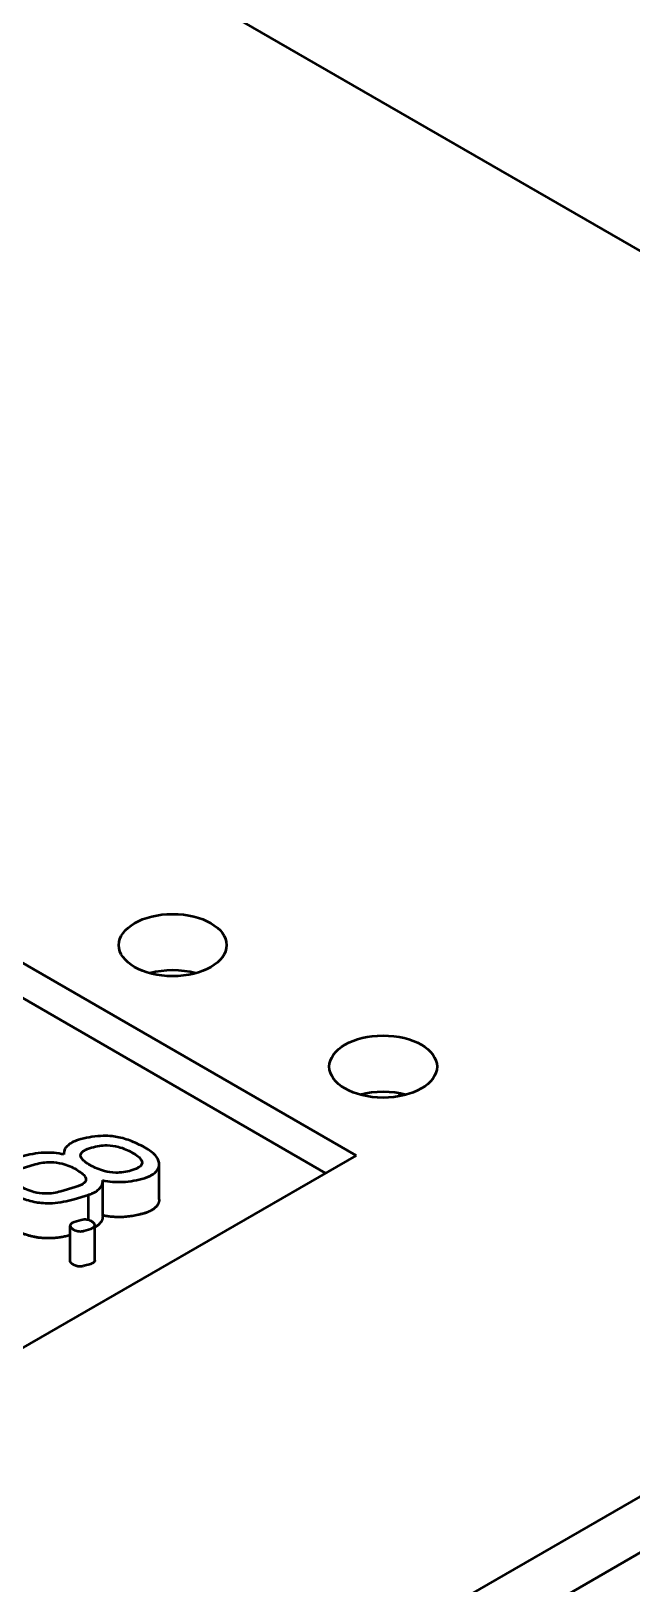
# Model space of a CAD drawing. Header units: millimetres. Extents: x 2121 to 4904, y 892 to 1933.
# Drawn here: x 3254.91 to 3267.46, y 1791.42 to 1823.86 of the extents above; entities that cross this region are included whole.
import ezdxf

# ---------------------------------------------------------------- set-up
doc = ezdxf.new("R2010")
doc.units = ezdxf.units.MM
doc.header["$LTSCALE"] = 1.8
doc.layers.add('외형선(ISO)', color=7, linetype='Continuous', lineweight=50)

msp = doc.modelspace()

# ---------------------------------------------------------------- linework, layer by layer
at = {"layer": '외형선(ISO)'}
for p, q in [((3290.157, 1806.259), (3203.49, 1856.297)), ((3245.788, 1809.559), (3261.698, 1800.373)), ((3245.788, 1808.824), (3261.061, 1800.006)), ((3285.212, 1803.405), (3158.888, 1730.471)), ((3286.231, 1802.817), (3159.906, 1729.883)), ((3261.698, 1800.373), (3254.697, 1796.332)), ((3255.593, 1800.391), (3255.593, 1800.408)), ((3254.7, 1800.102), (3254.996, 1800.189)), ((3257.584, 1799.453), (3257.584, 1800.187)), ((3255.827, 1799.71), (3255.53, 1799.622)), ((3256.404, 1799.095), (3256.404, 1799.83)), ((3255.807, 1799.462), (3256.105, 1799.549)), ((3256.105, 1799.024), (3256.105, 1799.549)), ((3255.955, 1799.023), (3255.81, 1798.98)), ((3255.724, 1798.171), (3255.724, 1798.906)), ((3256.009, 1798.799), (3256.155, 1798.841)), ((3256.24, 1798.182), (3256.24, 1798.917)), ((3256.155, 1798.106), (3256.009, 1798.065))]:
    msp.add_line(p, q, dxfattribs=at)
for centre in [(3257.867, 1804.767), (3262.262, 1802.229)]:
    msp.add_ellipse(centre, major_axis=(-1.125, 0), ratio=0.57735, dxfattribs=at)
for centre, major_axis, start_param, end_param in [((3257.867, 1803.591), (-1.125, 0), 4.2732, 5.151578), ((3262.262, 1801.053), (-1.125, 0), 4.2732, 5.151578), ((3263.448, 1800.833), (-0.63, 1.091), 0.432583, 0.509319)]:
    msp.add_ellipse(centre, major_axis=major_axis, ratio=0.57735, start_param=start_param, end_param=end_param, dxfattribs=at)
for points, degree, knots in [([(3255.757, 1800.639), (3255.728, 1800.622), (3255.702, 1800.604), (3255.658, 1800.565), (3255.64, 1800.545), (3255.6, 1800.481), (3255.59, 1800.436), (3255.593, 1800.391)], 3, [-0.05306697, -0.05306697, -0.05306697, -0.05306697, -0.03943906, -0.03943906, -0.02626191, -0.02626191, 0, 0, 0, 0]), ([(3255.896, 1800.698), (3255.871, 1800.691), (3255.848, 1800.683), (3255.801, 1800.663), (3255.778, 1800.651), (3255.757, 1800.639)], 3, [-0.01923036, -0.01923036, -0.01923036, -0.01923036, -0.01013747, -0.01013747, 0, 0, 0, 0]), ([(3257.32, 1800.518), (3257.224, 1800.573), (3257.118, 1800.627), (3256.912, 1800.707), (3256.811, 1800.738), (3256.623, 1800.773), (3256.509, 1800.787), (3256.198, 1800.771), (3256.041, 1800.739), (3255.896, 1800.698)], 3, [-0.2492526, -0.2492526, -0.2492526, -0.2492526, -0.1695753, -0.1695753, -0.1037794, -0.1037794, -0.0540017, -0.0540017, 0, 0, 0, 0]), ([(3256.172, 1800.538), (3256.224, 1800.554), (3256.278, 1800.567), (3256.388, 1800.583), (3256.442, 1800.586), (3256.579, 1800.584), (3256.657, 1800.573), (3256.842, 1800.525), (3256.94, 1800.48), (3257.025, 1800.431)], 3, [-0.1051104, -0.1051104, -0.1051104, -0.1051104, -0.0856042, -0.0856042, -0.0673949, -0.0673949, -0.040092, -0.040092, 0, 0, 0, 0]), ([(3255.593, 1800.391), (3255.528, 1800.407), (3255.46, 1800.418), (3255.319, 1800.432), (3255.248, 1800.433), (3255.017, 1800.422), (3254.863, 1800.391), (3254.72, 1800.349)], 3, [-0.100957, -0.100957, -0.100957, -0.100957, -0.0772493, -0.0772493, -0.0533747, -0.0533747, 0, 0, 0, 0]), ([(3256.144, 1800.169), (3256.103, 1800.193), (3256.062, 1800.219), (3256.002, 1800.269), (3255.978, 1800.293), (3255.951, 1800.337), (3255.944, 1800.356), (3255.944, 1800.393), (3255.95, 1800.41), (3255.977, 1800.447), (3255.999, 1800.464), (3256.026, 1800.48)], 3, [-0.06908407, -0.06908407, -0.06908407, -0.06908407, -0.0495896, -0.0495896, -0.03407812, -0.03407812, -0.02283564, -0.02283564, -0.01249575, -0.01249575, 0, 0, 0, 0]), ([(3256.026, 1800.48), (3256.045, 1800.49), (3256.066, 1800.5), (3256.115, 1800.52), (3256.144, 1800.53), (3256.172, 1800.538)], 3, [-0.01971232, -0.01971232, -0.01971232, -0.01971232, -0.0107891, -0.0107891, 0, 0, 0, 0]), ([(3257.025, 1800.431), (3257.067, 1800.407), (3257.109, 1800.38), (3257.17, 1800.33), (3257.195, 1800.305), (3257.222, 1800.261), (3257.229, 1800.242), (3257.229, 1800.205), (3257.223, 1800.187), (3257.196, 1800.151), (3257.174, 1800.134), (3257.148, 1800.119)], 3, [-0.06957685, -0.06957685, -0.06957685, -0.06957685, -0.04972908, -0.04972908, -0.03398166, -0.03398166, -0.02271437, -0.02271437, -0.01241075, -0.01241075, 0, 0, 0, 0]), ([(3257.417, 1799.959), (3257.471, 1799.991), (3257.516, 1800.027), (3257.573, 1800.107), (3257.585, 1800.148), (3257.584, 1800.227), (3257.574, 1800.283), (3257.479, 1800.412), (3257.406, 1800.468), (3257.32, 1800.518)], 3, [-0.1759804, -0.1759804, -0.1759804, -0.1759804, -0.1269658, -0.1269658, -0.0809876, -0.0809876, -0.0404742, -0.0404742, 0, 0, 0, 0]), ([(3254.996, 1800.189), (3255.048, 1800.204), (3255.102, 1800.217), (3255.211, 1800.232), (3255.265, 1800.235), (3255.402, 1800.233), (3255.482, 1800.222), (3255.67, 1800.174), (3255.769, 1800.129), (3255.855, 1800.079)], 3, [-0.1057103, -0.1057103, -0.1057103, -0.1057103, -0.0864105, -0.0864105, -0.0683639, -0.0683639, -0.0405221, -0.0405221, 0, 0, 0, 0]), ([(3255.855, 1800.079), (3255.896, 1800.055), (3255.937, 1800.029), (3255.997, 1799.979), (3256.022, 1799.955), (3256.048, 1799.912), (3256.055, 1799.892), (3256.055, 1799.855), (3256.049, 1799.838), (3256.023, 1799.801), (3256, 1799.784), (3255.974, 1799.769)], 3, [-0.06908407, -0.06908407, -0.06908407, -0.06908407, -0.0495896, -0.0495896, -0.03407812, -0.03407812, -0.02283564, -0.02283564, -0.01249575, -0.01249575, 0, 0, 0, 0]), ([(3257.001, 1800.06), (3256.949, 1800.044), (3256.895, 1800.031), (3256.785, 1800.016), (3256.732, 1800.012), (3256.595, 1800.014), (3256.516, 1800.026), (3256.33, 1800.074), (3256.23, 1800.119), (3256.144, 1800.169)], 3, [-0.105604, -0.105604, -0.105604, -0.105604, -0.0861489, -0.0861489, -0.0679576, -0.0679576, -0.0405215, -0.0405215, 0, 0, 0, 0]), ([(3257.148, 1800.119), (3257.129, 1800.108), (3257.107, 1800.098), (3257.058, 1800.078), (3257.03, 1800.069), (3257.001, 1800.06)], 3, [-0.01971232, -0.01971232, -0.01971232, -0.01971232, -0.0107891, -0.0107891, 0, 0, 0, 0]), ([(3257.277, 1799.9), (3257.302, 1799.907), (3257.326, 1799.916), (3257.373, 1799.935), (3257.395, 1799.947), (3257.417, 1799.959)], 3, [-0.01925722, -0.01925722, -0.01925722, -0.01925722, -0.01001082, -0.01001082, 0, 0, 0, 0]), ([(3254.381, 1799.643), (3254.479, 1799.586), (3254.587, 1799.532), (3254.799, 1799.45), (3254.903, 1799.419), (3255.097, 1799.384), (3255.209, 1799.372), (3255.511, 1799.389), (3255.665, 1799.421), (3255.807, 1799.462)], 3, [-0.2396282, -0.2396282, -0.2396282, -0.2396282, -0.1637242, -0.1637242, -0.1009864, -0.1009864, -0.0530192, -0.0530192, 0, 0, 0, 0]), ([(3255.53, 1799.622), (3255.479, 1799.607), (3255.424, 1799.594), (3255.315, 1799.579), (3255.262, 1799.575), (3255.124, 1799.577), (3255.045, 1799.589), (3254.859, 1799.637), (3254.76, 1799.681), (3254.675, 1799.73)], 3, [-0.1052151, -0.1052151, -0.1052151, -0.1052151, -0.0858617, -0.0858617, -0.0677944, -0.0677944, -0.0400855, -0.0400855, 0, 0, 0, 0]), ([(3255.974, 1799.769), (3255.954, 1799.757), (3255.932, 1799.747), (3255.883, 1799.727), (3255.855, 1799.718), (3255.827, 1799.71)], 3, [-0.01989755, -0.01989755, -0.01989755, -0.01989755, -0.01044879, -0.01044879, 0, 0, 0, 0]), ([(3256.105, 1799.549), (3256.13, 1799.557), (3256.153, 1799.565), (3256.199, 1799.586), (3256.222, 1799.597), (3256.243, 1799.609)], 3, [-0.01920575, -0.01920575, -0.01920575, -0.01920575, -0.00986769, -0.00986769, 0, 0, 0, 0]), ([(3256.243, 1799.609), (3256.273, 1799.627), (3256.301, 1799.646), (3256.346, 1799.688), (3256.364, 1799.709), (3256.401, 1799.773), (3256.408, 1799.815), (3256.402, 1799.857)], 3, [-0.05306065, -0.05306065, -0.05306065, -0.05306065, -0.03856375, -0.03856375, -0.02470731, -0.02470731, 0, 0, 0, 0]), ([(3256.402, 1799.857), (3256.468, 1799.842), (3256.536, 1799.831), (3256.677, 1799.819), (3256.749, 1799.818), (3256.98, 1799.829), (3257.134, 1799.859), (3257.277, 1799.9)], 3, [-0.1009025, -0.1009025, -0.1009025, -0.1009025, -0.0772262, -0.0772262, -0.0533057, -0.0533057, 0, 0, 0, 0]), ([(3255.773, 1798.965), (3255.764, 1798.96), (3255.754, 1798.954), (3255.74, 1798.941), (3255.734, 1798.935), (3255.725, 1798.919), (3255.723, 1798.91), (3255.726, 1798.89), (3255.731, 1798.879), (3255.754, 1798.853), (3255.775, 1798.838), (3255.797, 1798.825)], 3, [-0.03089014, -0.03089014, -0.03089014, -0.03089014, -0.0262839, -0.0262839, -0.02217317, -0.02217317, -0.01685765, -0.01685765, -0.01049185, -0.01049185, 0, 0, 0, 0]), ([(3255.81, 1798.98), (3255.804, 1798.979), (3255.798, 1798.977), (3255.786, 1798.972), (3255.779, 1798.969), (3255.773, 1798.965)], 3, [-0.004992203, -0.004992203, -0.004992203, -0.004992203, -0.002805938, -0.002805938, 0, 0, 0, 0]), ([(3256.167, 1798.998), (3256.153, 1799.005), (3256.138, 1799.013), (3256.107, 1799.024), (3256.092, 1799.029), (3256.057, 1799.035), (3256.038, 1799.036), (3255.997, 1799.034), (3255.975, 1799.029), (3255.955, 1799.023)], 3, [-0.02611737, -0.02611737, -0.02611737, -0.02611737, -0.01964564, -0.01964564, -0.01398276, -0.01398276, -0.0075646, -0.0075646, 0, 0, 0, 0]), ([(3256.191, 1798.857), (3256.2, 1798.863), (3256.21, 1798.869), (3256.224, 1798.882), (3256.23, 1798.888), (3256.239, 1798.904), (3256.241, 1798.913), (3256.238, 1798.933), (3256.233, 1798.943), (3256.21, 1798.97), (3256.189, 1798.985), (3256.167, 1798.998)], 3, [-0.03089014, -0.03089014, -0.03089014, -0.03089014, -0.0262839, -0.0262839, -0.02217317, -0.02217317, -0.01685765, -0.01685765, -0.01049185, -0.01049185, 0, 0, 0, 0]), ([(3255.724, 1798.705), (3255.373, 1798.615), (3254.744, 1798.699), (3254.381, 1798.908)], 2, [0.104573, 0.104573, 0.104573, 1, 2, 2, 2]), ([(3255.797, 1798.825), (3255.811, 1798.818), (3255.825, 1798.811), (3255.854, 1798.8), (3255.869, 1798.795), (3255.903, 1798.789), (3255.922, 1798.787), (3255.966, 1798.789), (3255.988, 1798.793), (3256.009, 1798.799)], 3, [-0.02605506, -0.02605506, -0.02605506, -0.02605506, -0.01989248, -0.01989248, -0.01444439, -0.01444439, -0.0078256, -0.0078256, 0, 0, 0, 0]), ([(3256.155, 1798.841), (3256.161, 1798.843), (3256.167, 1798.845), (3256.178, 1798.85), (3256.185, 1798.854), (3256.191, 1798.857)], 3, [-0.004892519, -0.004892519, -0.004892519, -0.004892519, -0.002791626, -0.002791626, 0, 0, 0, 0])]:
    msp.add_open_spline(points, degree=degree, knots=knots, dxfattribs=at)
for points in [[(3257.584, 1799.453), (3257.584, 1799.321), (3257.417, 1799.224)], [(3256.404, 1799.095), (3256.404, 1798.967), (3256.243, 1798.874)], [(3257.277, 1799.165), (3256.802, 1799.03), (3256.404, 1799.122)], [(3257.417, 1799.224), (3257.35, 1799.186), (3257.277, 1799.165)], [(3256.243, 1798.874), (3256.241, 1798.873), (3256.24, 1798.873)], [(3255.797, 1798.09), (3255.724, 1798.133), (3255.724, 1798.171)], [(3256.009, 1798.065), (3255.898, 1798.033), (3255.797, 1798.09)], [(3256.191, 1798.122), (3256.17, 1798.111), (3256.155, 1798.106)], [(3256.24, 1798.182), (3256.24, 1798.151), (3256.191, 1798.122)]]:
    msp.add_open_spline(points, degree=2, dxfattribs=at)

doc.saveas('drawing.dxf')
